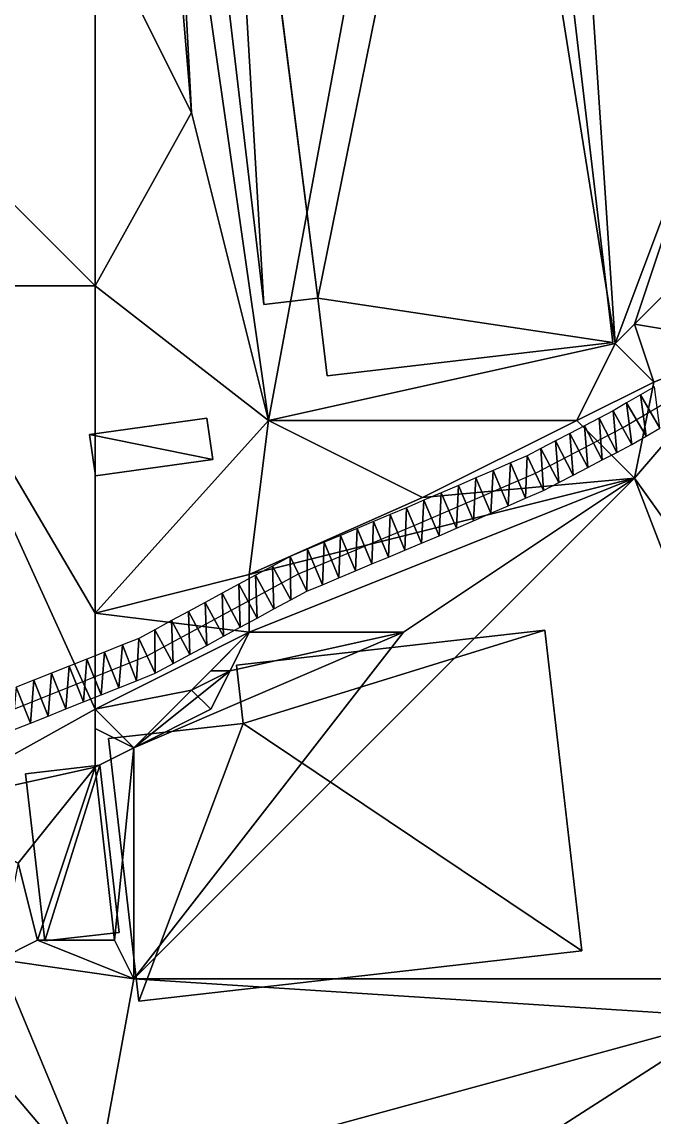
# Model space of a CAD drawing. Header units: metres. Extents: x -1103 to 901, y -902 to 905.
# Drawn here: x -705.6 to -640, y -716.4 to -602.6 of the extents above; entities that cross this region are included whole.
import ezdxf

# ---------------------------------------------------------------- set-up
doc = ezdxf.new("R2010")
doc.units = ezdxf.units.M
for name, color, linetype in [('OSM_BUILDING_FOOTPRINTS', 7, 'CONTINUOUS'), ('OSM_BUILDING_ROOFS', 1, 'CONTINUOUS'), ('OSM_BUILDING_WALLS', 8, 'CONTINUOUS'), ('OSM_ROAD_AXES', 2, 'CONTINUOUS'), ('OSM_ROAD_SURFACE', 9, 'CONTINUOUS'), ('OSM_TERRAIN', 3, 'CONTINUOUS')]:
    doc.layers.add(name, color=color, linetype=linetype)

msp = doc.modelspace()

# ---------------------------------------------------------------- linework, layer by layer
at = {"layer": 'OSM_BUILDING_FOOTPRINTS'}
for points in [[(-680.5, -631.95, 3.77), (-674.87, -631.28, 3.77), (-673.91, -639.36, 3.77), (-644.24, -635.91, 3.77), (-655.83, -537.36, 3.77), (-686.32, -540.9, 3.77), (-685.42, -548.49, 3.77), (-690.25, -549.04, 3.77), (-680.5, -631.95, 3.77)], [(-698.6, -645.46, 3.98), (-697.98, -649.76, 3.98), (-685.8, -648.04, 3.98), (-686.42, -643.74, 3.98), (-698.6, -645.46, 3.98)], [(-696.62, -677.05, 2.04), (-682.65, -675.47, 2.04), (-683.34, -669.4, 2.04), (-651.32, -665.77, 2.04), (-647.47, -699.1, 2.04), (-693.47, -704.33, 2.04), (-696.62, -677.05, 2.04)], [(-705.22, -680.7, 2.73), (-697.51, -679.81, 2.73), (-695.5, -697.19, 2.73), (-703.22, -698.06, 2.73), (-705.22, -680.7, 2.73)]]:
    msp.add_polyline3d(points, close=True, dxfattribs=at)
at = {"layer": 'OSM_BUILDING_ROOFS'}
for points in [[(-674.87, -631.28, 13.77), (-655.83, -537.36, 13.77), (-686.32, -540.9, 13.77)], [(-674.87, -631.28, 13.77), (-644.24, -635.91, 13.77), (-655.83, -537.36, 13.77)], [(-674.87, -631.28, 13.77), (-686.32, -540.9, 13.77), (-685.42, -548.49, 13.77)], [(-685.42, -548.49, 13.77), (-690.25, -549.04, 13.77), (-680.5, -631.95, 13.77)], [(-685.42, -548.49, 13.77), (-680.5, -631.95, 13.77), (-674.87, -631.28, 13.77)], [(-674.87, -631.28, 13.77), (-673.91, -639.36, 13.77), (-644.24, -635.91, 13.77)], [(-685.8, -648.04, 9.18), (-686.42, -643.74, 9.18), (-698.6, -645.46, 9.18)], [(-685.8, -648.04, 9.18), (-698.6, -645.46, 9.18), (-697.98, -649.76, 9.18)], [(-682.65, -675.47, 12.04), (-651.32, -665.77, 12.04), (-683.34, -669.4, 12.04)], [(-682.65, -675.47, 12.04), (-647.47, -699.1, 12.04), (-651.32, -665.77, 12.04)], [(-682.65, -675.47, 12.04), (-696.62, -677.05, 12.04), (-693.47, -704.33, 12.04)], [(-682.65, -675.47, 12.04), (-693.47, -704.33, 12.04), (-647.47, -699.1, 12.04)], [(-697.51, -679.81, 12.73), (-705.22, -680.7, 12.73), (-703.22, -698.06, 12.73)], [(-697.51, -679.81, 12.73), (-703.22, -698.06, 12.73), (-695.5, -697.19, 12.73)]]:
    msp.add_3dface(points, dxfattribs=at)
at = {"layer": 'OSM_BUILDING_WALLS'}
for points in [[(-644.24, -635.91, 3.77), (-655.83, -537.36, 3.77), (-655.83, -537.36, 13.77)], [(-644.24, -635.91, 3.77), (-655.83, -537.36, 13.77), (-644.24, -635.91, 13.77)], [(-690.25, -549.04, 3.77), (-680.5, -631.95, 3.77), (-680.5, -631.95, 13.77)], [(-690.25, -549.04, 3.77), (-680.5, -631.95, 13.77), (-690.25, -549.04, 13.77)], [(-680.5, -631.95, 3.77), (-674.87, -631.28, 3.77), (-674.87, -631.28, 13.77)], [(-680.5, -631.95, 3.77), (-674.87, -631.28, 13.77), (-680.5, -631.95, 13.77)], [(-674.87, -631.28, 3.77), (-673.91, -639.36, 3.77), (-673.91, -639.36, 13.77)], [(-674.87, -631.28, 3.77), (-673.91, -639.36, 13.77), (-674.87, -631.28, 13.77)], [(-673.91, -639.36, 3.77), (-644.24, -635.91, 3.77), (-644.24, -635.91, 13.77)], [(-673.91, -639.36, 3.77), (-644.24, -635.91, 13.77), (-673.91, -639.36, 13.77)], [(-686.42, -643.74, 3.98), (-698.6, -645.46, 3.98), (-698.6, -645.46, 9.18)], [(-686.42, -643.74, 3.98), (-698.6, -645.46, 9.18), (-686.42, -643.74, 9.18)], [(-685.8, -648.04, 3.98), (-686.42, -643.74, 3.98), (-686.42, -643.74, 9.18)], [(-685.8, -648.04, 3.98), (-686.42, -643.74, 9.18), (-685.8, -648.04, 9.18)], [(-698.6, -645.46, 3.98), (-697.98, -649.76, 3.98), (-697.98, -649.76, 9.18)], [(-698.6, -645.46, 3.98), (-697.98, -649.76, 9.18), (-698.6, -645.46, 9.18)], [(-697.98, -649.76, 3.98), (-685.8, -648.04, 3.98), (-685.8, -648.04, 9.18)], [(-697.98, -649.76, 3.98), (-685.8, -648.04, 9.18), (-697.98, -649.76, 9.18)], [(-651.32, -665.77, 2.04), (-683.34, -669.4, 2.04), (-683.34, -669.4, 12.04)], [(-651.32, -665.77, 2.04), (-683.34, -669.4, 12.04), (-651.32, -665.77, 12.04)], [(-647.47, -699.1, 2.04), (-651.32, -665.77, 2.04), (-651.32, -665.77, 12.04)], [(-647.47, -699.1, 2.04), (-651.32, -665.77, 12.04), (-647.47, -699.1, 12.04)], [(-683.34, -669.4, 2.04), (-682.65, -675.47, 2.04), (-682.65, -675.47, 12.04)], [(-683.34, -669.4, 2.04), (-682.65, -675.47, 12.04), (-683.34, -669.4, 12.04)], [(-682.65, -675.47, 2.04), (-696.62, -677.05, 2.04), (-696.62, -677.05, 12.04)], [(-682.65, -675.47, 2.04), (-696.62, -677.05, 12.04), (-682.65, -675.47, 12.04)], [(-696.62, -677.05, 2.04), (-693.47, -704.33, 2.04), (-693.47, -704.33, 12.04)], [(-696.62, -677.05, 2.04), (-693.47, -704.33, 12.04), (-696.62, -677.05, 12.04)], [(-697.51, -679.81, 2.73), (-705.22, -680.7, 2.73), (-705.22, -680.7, 12.73)], [(-697.51, -679.81, 2.73), (-705.22, -680.7, 12.73), (-697.51, -679.81, 12.73)], [(-695.5, -697.19, 2.73), (-697.51, -679.81, 2.73), (-697.51, -679.81, 12.73)], [(-695.5, -697.19, 2.73), (-697.51, -679.81, 12.73), (-695.5, -697.19, 12.73)], [(-705.22, -680.7, 2.73), (-703.22, -698.06, 2.73), (-703.22, -698.06, 12.73)], [(-705.22, -680.7, 2.73), (-703.22, -698.06, 12.73), (-705.22, -680.7, 12.73)], [(-703.22, -698.06, 2.73), (-695.5, -697.19, 2.73), (-695.5, -697.19, 12.73)], [(-703.22, -698.06, 2.73), (-695.5, -697.19, 12.73), (-703.22, -698.06, 12.73)], [(-693.47, -704.33, 2.04), (-647.47, -699.1, 2.04), (-647.47, -699.1, 12.04)], [(-693.47, -704.33, 2.04), (-647.47, -699.1, 12.04), (-693.47, -704.33, 12.04)]]:
    msp.add_3dface(points, dxfattribs=at)
at = {"layer": 'OSM_ROAD_AXES'}
msp.add_polyline3d([(-930.7, -900, 8.24), (-871.23, -819.25, 6.84), (-825.22, -753.71, 6.62), (-819.59, -746.05, 6.45), (-813.43, -737.67, 5.88), (-802.46, -724.7, 4.83), (-791.78, -715.45, 3.84), (-780.66, -707.91, 3.88), (-759.31, -694.82, 4.02), (-747.91, -688.94, 4.32), (-736.83, -684.55, 4.76), (-723.84, -680.9, 4.92), (-692.61, -668.44, 5.49), (-676.9, -659.93, 5.07), (-664.88, -654.91, 4.74), (-652.29, -649.47, 4.42), (-643.25, -644.75, 4.38), (-637.47, -641.37, 4.64), (-632.72, -637.47, 4.95), (-633.02, -635.02, 5.24), (-632.43, -625.89, 5.57), (-645.13, -564.36, 5.85)], dxfattribs=at)
at = {"layer": 'OSM_ROAD_SURFACE'}
for points in [[(-639.35, -644.79, 4.46), (-639.93, -640.49, 4.69), (-641.37, -641.34, 4.64)], [(-640.8, -645.63, 4.38), (-641.37, -641.34, 4.64), (-642.82, -642.18, 4.59)], [(-640.8, -645.63, 4.38), (-639.35, -644.79, 4.46), (-641.37, -641.34, 4.64)], [(-642.28, -646.5, 4.32), (-642.82, -642.18, 4.59), (-644.22, -643, 4.54)], [(-642.28, -646.5, 4.32), (-640.8, -645.63, 4.38), (-642.82, -642.18, 4.59)], [(-645.34, -648.1, 4.28), (-645.68, -643.77, 4.5), (-647.19, -644.55, 4.45)], [(-643.84, -647.31, 4.28), (-644.22, -643, 4.54), (-645.68, -643.77, 4.5)], [(-645.34, -648.1, 4.28), (-643.84, -647.31, 4.28), (-645.68, -643.77, 4.5)], [(-643.84, -647.31, 4.28), (-642.28, -646.5, 4.32), (-644.22, -643, 4.54)], [(-646.85, -648.88, 4.3), (-647.19, -644.55, 4.45), (-648.7, -645.34, 4.47)], [(-646.85, -648.88, 4.3), (-645.34, -648.1, 4.28), (-647.19, -644.55, 4.45)], [(-649.86, -650.45, 4.36), (-650.2, -646.12, 4.5), (-651.71, -646.91, 4.53)], [(-648.36, -649.67, 4.33), (-648.7, -645.34, 4.47), (-650.2, -646.12, 4.5)], [(-649.86, -650.45, 4.36), (-648.36, -649.67, 4.33), (-650.2, -646.12, 4.5)], [(-648.36, -649.67, 4.33), (-646.85, -648.88, 4.3), (-648.7, -645.34, 4.47)], [(-651.44, -651.27, 4.4), (-651.71, -646.91, 4.53), (-653.15, -647.66, 4.55)], [(-651.44, -651.27, 4.4), (-649.86, -650.45, 4.36), (-651.71, -646.91, 4.53)], [(-655.1, -652.86, 4.5), (-654.89, -648.41, 4.59), (-656.68, -649.18, 4.62)], [(-655.1, -652.86, 4.5), (-653.3, -652.08, 4.45), (-654.89, -648.41, 4.59)], [(-653.3, -652.08, 4.45), (-653.15, -647.66, 4.55), (-654.89, -648.41, 4.59)], [(-653.3, -652.08, 4.45), (-651.44, -651.27, 4.4), (-653.15, -647.66, 4.55)], [(-656.9, -653.63, 4.55), (-656.68, -649.18, 4.62), (-658.48, -649.96, 4.66)], [(-656.9, -653.63, 4.55), (-655.1, -652.86, 4.5), (-656.68, -649.18, 4.62)], [(-660.49, -655.19, 4.64), (-660.28, -650.74, 4.7), (-662.08, -651.52, 4.74)], [(-660.49, -655.19, 4.64), (-658.7, -654.41, 4.59), (-660.28, -650.74, 4.7)], [(-658.7, -654.41, 4.59), (-658.48, -649.96, 4.66), (-660.28, -650.74, 4.7)], [(-658.7, -654.41, 4.59), (-656.9, -653.63, 4.55), (-658.48, -649.96, 4.66)], [(-662.29, -655.97, 4.69), (-662.08, -651.52, 4.74), (-663.88, -652.29, 4.78)], [(-662.29, -655.97, 4.69), (-660.49, -655.19, 4.64), (-662.08, -651.52, 4.74)], [(-664.1, -656.75, 4.74), (-663.88, -652.29, 4.78), (-665.67, -653.07, 4.83)], [(-664.1, -656.75, 4.74), (-662.29, -655.97, 4.69), (-663.88, -652.29, 4.78)], [(-667.55, -658.19, 4.84), (-667.37, -653.78, 4.88), (-669.09, -654.5, 4.92)], [(-667.55, -658.19, 4.84), (-665.83, -657.47, 4.79), (-667.37, -653.78, 4.88)], [(-665.83, -657.47, 4.79), (-665.67, -653.07, 4.83), (-667.37, -653.78, 4.88)], [(-665.83, -657.47, 4.79), (-664.1, -656.75, 4.74), (-665.67, -653.07, 4.83)], [(-670.98, -659.62, 4.93), (-670.8, -655.21, 4.97), (-672.52, -655.93, 5.02)], [(-670.98, -659.62, 4.93), (-669.26, -658.9, 4.88), (-670.8, -655.21, 4.97)], [(-669.26, -658.9, 4.88), (-669.09, -654.5, 4.92), (-670.8, -655.21, 4.97)], [(-669.26, -658.9, 4.88), (-667.55, -658.19, 4.84), (-669.09, -654.5, 4.92)], [(-672.7, -660.34, 4.98), (-672.52, -655.93, 5.02), (-674.24, -656.65, 5.07)], [(-672.7, -660.34, 4.98), (-670.98, -659.62, 4.93), (-672.52, -655.93, 5.02)], [(-676.03, -661.73, 5.07), (-675.95, -657.37, 5.11), (-677.77, -658.12, 5.16)], [(-676.03, -661.73, 5.07), (-674.41, -661.06, 5.03), (-675.95, -657.37, 5.11)], [(-674.41, -661.06, 5.03), (-674.24, -656.65, 5.07), (-675.95, -657.37, 5.11)], [(-674.41, -661.06, 5.03), (-672.7, -660.34, 4.98), (-674.24, -656.65, 5.07)], [(-677.69, -662.63, 5.11), (-677.77, -658.12, 5.16), (-679.6, -659.12, 5.21)], [(-677.69, -662.63, 5.11), (-676.03, -661.73, 5.07), (-677.77, -658.12, 5.16)], [(-679.44, -663.58, 5.16), (-679.6, -659.12, 5.21), (-681.34, -660.06, 5.26)], [(-679.44, -663.58, 5.16), (-677.69, -662.63, 5.11), (-679.6, -659.12, 5.21)], [(-682.93, -665.47, 5.26), (-683.09, -661.01, 5.32), (-684.83, -661.95, 5.38)], [(-681.18, -664.52, 5.21), (-681.34, -660.06, 5.26), (-683.09, -661.01, 5.32)], [(-682.93, -665.47, 5.26), (-681.18, -664.52, 5.21), (-683.09, -661.01, 5.32)], [(-681.18, -664.52, 5.21), (-679.44, -663.58, 5.16), (-681.34, -660.06, 5.26)], [(-684.67, -666.42, 5.31), (-684.83, -661.95, 5.38), (-686.58, -662.9, 5.45)], [(-684.67, -666.42, 5.31), (-682.93, -665.47, 5.26), (-684.83, -661.95, 5.38)], [(-686.42, -667.36, 5.34), (-686.58, -662.9, 5.45), (-688.32, -663.85, 5.52)], [(-686.42, -667.36, 5.34), (-684.67, -666.42, 5.31), (-686.58, -662.9, 5.45)], [(-688.16, -668.31, 5.37), (-688.32, -663.85, 5.52), (-690.07, -664.79, 5.59)], [(-688.16, -668.31, 5.37), (-686.42, -667.36, 5.34), (-688.32, -663.85, 5.52)], [(-689.91, -669.25, 5.4), (-690.07, -664.79, 5.59), (-691.81, -665.74, 5.62)], [(-689.91, -669.25, 5.4), (-688.16, -668.31, 5.37), (-690.07, -664.79, 5.59)], [(-693.7, -671.03, 5.48), (-693.46, -666.63, 5.65), (-695.18, -667.32, 5.7)], [(-693.7, -671.03, 5.48), (-691.76, -670.25, 5.43), (-693.46, -666.63, 5.65)], [(-691.76, -670.25, 5.43), (-691.81, -665.74, 5.62), (-693.46, -666.63, 5.65)], [(-691.76, -670.25, 5.43), (-689.91, -669.25, 5.4), (-691.81, -665.74, 5.62)], [(-695.54, -671.77, 5.52), (-695.18, -667.32, 5.7), (-697.02, -668.05, 5.74)], [(-695.54, -671.77, 5.52), (-693.7, -671.03, 5.48), (-695.18, -667.32, 5.7)], [(-699.22, -673.23, 5.5), (-698.86, -668.78, 5.65), (-700.7, -669.52, 5.47)], [(-699.22, -673.23, 5.5), (-697.38, -672.5, 5.57), (-698.86, -668.78, 5.65)], [(-697.38, -672.5, 5.57), (-697.02, -668.05, 5.74), (-698.86, -668.78, 5.65)], [(-697.38, -672.5, 5.57), (-695.54, -671.77, 5.52), (-697.02, -668.05, 5.74)], [(-701.05, -673.96, 5.45), (-700.7, -669.52, 5.47), (-702.53, -670.25, 5.42)], [(-701.05, -673.96, 5.45), (-699.22, -673.23, 5.5), (-700.7, -669.52, 5.47)], [(-704.73, -675.43, 5.34), (-704.37, -670.98, 5.36), (-706.21, -671.71, 5.31)], [(-704.73, -675.43, 5.34), (-702.89, -674.7, 5.39), (-704.37, -670.98, 5.36)], [(-702.89, -674.7, 5.39), (-702.53, -670.25, 5.42), (-704.37, -670.98, 5.36)], [(-702.89, -674.7, 5.39), (-701.05, -673.96, 5.45), (-702.53, -670.25, 5.42)], [(-706.57, -676.16, 5.29), (-704.73, -675.43, 5.34), (-706.21, -671.71, 5.31)]]:
    msp.add_3dface(points, dxfattribs=at)
at = {"layer": 'OSM_TERRAIN'}
for points in [[(-680, -644, 5.96), (-660, -536, 5.94), (-690, -574, 6.08)], [(-644, -636, 5.95), (-660, -536, 5.94), (-680, -644, 5.96)], [(-644, -636, 5.95), (-648, -576, 6.22), (-660, -536, 5.94)], [(-680, -644, 5.96), (-690, -574, 6.08), (-688, -612, 6.87)], [(-688, -612, 6.87), (-690, -574, 6.08), (-690, -588, 6.86)], [(-644, -636, 5.95), (-632, -604, 5.84), (-648, -576, 6.22)], [(-632, -604, 5.84), (-638, -586, 5.82), (-648, -576, 6.22)], [(-688, -612, 6.87), (-690, -588, 6.86), (-698, -592, 6.98)], [(-698, -630, 6.01), (-698, -592, 6.98), (-718, -610, 5.99)], [(-718, -610, 5.99), (-698, -592, 6.98), (-718, -592, 6.08)], [(-698, -630, 6.01), (-688, -612, 6.87), (-698, -592, 6.98)], [(-644, -636, 5.95), (-642, -634, 5.63), (-632, -604, 5.84)], [(-642, -634, 5.63), (-618, -610, 5.62), (-632, -604, 5.84)], [(-718, -630, 5.07), (-698, -630, 6.01), (-718, -610, 5.99)], [(-642, -634, 5.63), (-630, -636, 5.08), (-618, -610, 5.62)], [(-680, -644, 5.96), (-688, -612, 6.87), (-698, -630, 6.01)], [(-716, -684, 4.95), (-698, -674, 5.48), (-718, -630, 5.07)], [(-698, -674, 5.48), (-698, -664, 5.9), (-718, -630, 5.07)], [(-718, -630, 5.07), (-698, -664, 5.9), (-698, -630, 6.01)], [(-698, -664, 5.9), (-680, -644, 5.96), (-698, -630, 6.01)], [(-640, -640, 4.67), (-642, -634, 5.63), (-644, -636, 5.95)], [(-640, -640, 4.67), (-630, -636, 5.08), (-642, -634, 5.63)], [(-680, -644, 5.96), (-648, -644, 4.44), (-644, -636, 5.95)], [(-648, -644, 4.44), (-640, -640, 4.67), (-644, -636, 5.95)], [(-632, -664, 4.63), (-630, -636, 5.08), (-642, -650, 4.06)], [(-642, -650, 4.06), (-630, -636, 5.08), (-640, -640, 4.67)], [(-648, -644, 4.44), (-642, -650, 4.06), (-640, -640, 4.67)], [(-682, -660, 5.23), (-680, -644, 5.96), (-698, -664, 5.9)], [(-682, -660, 5.23), (-664, -652, 4.74), (-680, -644, 5.96)], [(-664, -652, 4.74), (-648, -644, 4.44), (-680, -644, 5.96)], [(-664, -652, 4.74), (-642, -650, 4.06), (-648, -644, 4.44)], [(-622, -702, 3.82), (-642, -650, 4.06), (-694, -702, 4.06)], [(-694, -702, 4.06), (-642, -650, 4.06), (-666, -666, 4.14)], [(-682, -666, 5.17), (-666, -666, 4.14), (-642, -650, 4.06)], [(-682, -666, 5.17), (-642, -650, 4.06), (-682, -660, 5.23)], [(-642, -650, 4.06), (-664, -652, 4.74), (-682, -660, 5.23)], [(-622, -702, 3.82), (-632, -664, 4.63), (-642, -650, 4.06)], [(-682, -666, 5.17), (-682, -660, 5.23), (-698, -664, 5.9)], [(-698, -674, 5.48), (-682, -666, 5.17), (-698, -664, 5.9)], [(-688, -672, 5.26), (-682, -666, 5.17), (-698, -674, 5.48)], [(-694, -702, 4.06), (-666, -666, 4.14), (-694, -678, 4.07)], [(-694, -678, 4.07), (-666, -666, 4.14), (-684, -670, 4.25)], [(-688, -672, 5.26), (-686, -670, 4.93), (-682, -666, 5.17)], [(-686, -670, 4.93), (-684, -670, 4.25), (-682, -666, 5.17)], [(-684, -670, 4.25), (-666, -666, 4.14), (-682, -666, 5.17)], [(-694, -678, 4.07), (-684, -670, 4.25), (-686, -674, 4.56)], [(-686, -674, 4.56), (-684, -670, 4.25), (-688, -672, 5.26)], [(-688, -672, 5.26), (-684, -670, 4.25), (-686, -670, 4.93)], [(-694, -678, 4.07), (-688, -672, 5.26), (-698, -674, 5.48)], [(-694, -678, 4.07), (-686, -674, 4.56), (-688, -672, 5.26)], [(-698, -680, 4.87), (-698, -674, 5.48), (-716, -684, 4.95)], [(-698, -680, 4.87), (-698, -676, 4.66), (-698, -674, 5.48)], [(-698, -676, 4.66), (-694, -678, 4.07), (-698, -674, 5.48)], [(-698, -680, 4.87), (-694, -678, 4.07), (-698, -676, 4.66)], [(-696, -698, 4.74), (-694, -678, 4.07), (-698, -680, 4.87)], [(-694, -702, 4.06), (-694, -678, 4.07), (-696, -698, 4.74)], [(-706, -690, 4.77), (-698, -680, 4.87), (-716, -684, 4.95)], [(-706, -690, 4.77), (-704, -698, 4.74), (-698, -680, 4.87)], [(-704, -698, 4.74), (-696, -698, 4.74), (-698, -680, 4.87)], [(-708, -700, 3.88), (-704, -698, 4.74), (-706, -690, 4.77)], [(-698, -724, 3.02), (-720, -698, 3.61), (-718, -720, 2.22)], [(-698, -724, 3.02), (-708, -700, 3.88), (-720, -698, 3.61)], [(-708, -700, 3.88), (-694, -702, 4.06), (-704, -698, 4.74)], [(-694, -702, 4.06), (-696, -698, 4.74), (-704, -698, 4.74)], [(-694, -702, 4.06), (-708, -700, 3.88), (-698, -724, 3.02)], [(-694, -702, 4.06), (-698, -724, 3.02), (-632, -706, 3.79)], [(-632, -706, 3.79), (-622, -702, 3.82), (-694, -702, 4.06)], [(-698, -724, 3.02), (-660, -724, 3), (-632, -706, 3.79)], [(-660, -724, 3), (-642, -724, 2.1), (-632, -706, 3.79)], [(-642, -724, 2.1), (-630, -724, 1.96), (-632, -706, 3.79)]]:
    msp.add_3dface(points, dxfattribs=at)

doc.saveas('drawing.dxf')
